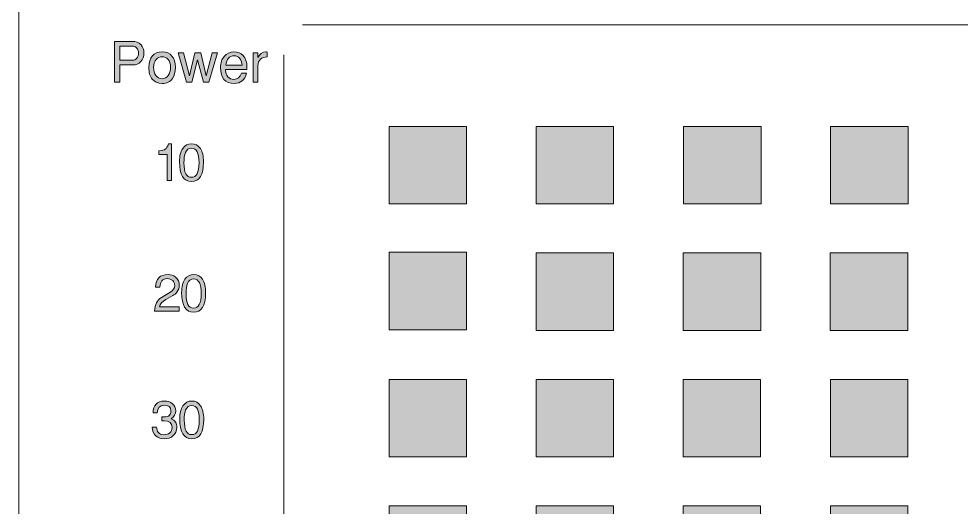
# Model space of a CAD drawing. Header units: inches. Extents: x 1.03 to 7.31, y -7.43 to -0.85.
# Drawn here: x 1.033 to 4.075, y -4.088 to -2.511 of the extents above; entities that cross this region are included whole.
import ezdxf

# ---------------------------------------------------------------- set-up
doc = ezdxf.new("R2010")
doc.units = ezdxf.units.IN
doc.header["$MEASUREMENT"] = 0
doc.layers.add('Layer 1', color=7, linetype='Continuous')

# ---------------------------------------------------------------- blocks, each defined once
blk = doc.blocks.new('block 2')
at = {"layer": 'Layer 1', "true_color": 0xffffff}
h = blk.add_hatch(color=7, dxfattribs=at)
h.dxf.hatch_style = 2
h.paths.add_polyline_path([(2.4784, -3.1088), (2.2284, -3.1088), (2.2284, -2.8588), (2.4784, -2.8588)])
h = blk.add_hatch(color=7, dxfattribs=at)
h.dxf.hatch_style = 2
h.paths.add_polyline_path([(2.9529, -3.1088), (2.7029, -3.1088), (2.7029, -2.8588), (2.9529, -2.8588)])
h = blk.add_hatch(color=7, dxfattribs=at)
h.dxf.hatch_style = 2
h.paths.add_polyline_path([(3.4289, -3.1088), (3.1789, -3.1088), (3.1789, -2.8588), (3.4289, -2.8588)])
h = blk.add_hatch(color=7, dxfattribs=at)
h.dxf.hatch_style = 2
h.paths.add_polyline_path([(3.9034, -3.1088), (3.6534, -3.1088), (3.6534, -2.8588), (3.9034, -2.8588)])
h = blk.add_hatch(color=7, dxfattribs=at)
h.dxf.hatch_style = 2
h.paths.add_polyline_path([(2.4784, -3.515), (2.2284, -3.515), (2.2284, -3.265), (2.4784, -3.265)])
h = blk.add_hatch(color=7, dxfattribs=at)
h.dxf.hatch_style = 2
h.paths.add_polyline_path([(2.9529, -3.5171), (2.7029, -3.5171), (2.7029, -3.2671), (2.9529, -3.2671)])
h = blk.add_hatch(color=7, dxfattribs=at)
h.dxf.hatch_style = 2
h.paths.add_polyline_path([(3.4279, -3.5171), (3.1779, -3.5171), (3.1779, -3.2671), (3.4279, -3.2671)])
h = blk.add_hatch(color=7, dxfattribs=at)
h.dxf.hatch_style = 2
h.paths.add_polyline_path([(3.9024, -3.5171), (3.6524, -3.5171), (3.6524, -3.2671), (3.9024, -3.2671)])
h = blk.add_hatch(color=7, dxfattribs=at)
h.dxf.hatch_style = 2
h.paths.add_polyline_path([(2.4784, -3.9254), (2.2284, -3.9254), (2.2284, -3.6754), (2.4784, -3.6754)])
h = blk.add_hatch(color=7, dxfattribs=at)
h.dxf.hatch_style = 2
h.paths.add_polyline_path([(2.9529, -3.9254), (2.7029, -3.9254), (2.7029, -3.6754), (2.9529, -3.6754)])
h = blk.add_hatch(color=7, dxfattribs=at)
h.dxf.hatch_style = 2
h.paths.add_polyline_path([(3.4274, -3.9254), (3.1774, -3.9254), (3.1774, -3.6754), (3.4274, -3.6754)])
h = blk.add_hatch(color=7, dxfattribs=at)
h.dxf.hatch_style = 2
h.paths.add_polyline_path([(3.9031, -3.9254), (3.6531, -3.9254), (3.6531, -3.6754), (3.9031, -3.6754)])
h = blk.add_hatch(color=7, dxfattribs=at)
h.dxf.hatch_style = 2
h.paths.add_polyline_path([(2.4784, -4.3337), (2.2284, -4.3337), (2.2284, -4.0837), (2.4784, -4.0837)])
h = blk.add_hatch(color=7, dxfattribs=at)
h.dxf.hatch_style = 2
h.paths.add_polyline_path([(2.9529, -4.3337), (2.7029, -4.3337), (2.7029, -4.0837), (2.9529, -4.0837)])
h = blk.add_hatch(color=7, dxfattribs=at)
h.dxf.hatch_style = 2
h.paths.add_polyline_path([(3.4274, -4.3337), (3.1774, -4.3337), (3.1774, -4.0837), (3.4274, -4.0837)])
h = blk.add_hatch(color=7, dxfattribs=at)
h.dxf.hatch_style = 2
h.paths.add_polyline_path([(3.9033, -4.3337), (3.6534, -4.3337), (3.6534, -4.0837), (3.9033, -4.0837)])
at = {"layer": 'Layer 1', "lineweight": 0}
for points in [[(2.4784, -3.1088), (2.2284, -3.1088), (2.2284, -2.8588), (2.4784, -2.8588), (2.4784, -3.1088)], [(2.9529, -3.1088), (2.7029, -3.1088), (2.7029, -2.8588), (2.9529, -2.8588), (2.9529, -3.1088)], [(3.4289, -3.1088), (3.1789, -3.1088), (3.1789, -2.8588), (3.4289, -2.8588), (3.4289, -3.1088)], [(3.9034, -3.1088), (3.6534, -3.1088), (3.6534, -2.8588), (3.9034, -2.8588), (3.9034, -3.1088)], [(2.4784, -3.515), (2.2284, -3.515), (2.2284, -3.265), (2.4784, -3.265), (2.4784, -3.515)], [(2.9529, -3.5171), (2.7029, -3.5171), (2.7029, -3.2671), (2.9529, -3.2671), (2.9529, -3.5171)], [(3.4279, -3.5171), (3.1779, -3.5171), (3.1779, -3.2671), (3.4279, -3.2671), (3.4279, -3.5171)], [(3.9024, -3.5171), (3.6524, -3.5171), (3.6524, -3.2671), (3.9024, -3.2671), (3.9024, -3.5171)], [(2.4784, -3.9254), (2.2284, -3.9254), (2.2284, -3.6754), (2.4784, -3.6754), (2.4784, -3.9254)], [(2.9529, -3.9254), (2.7029, -3.9254), (2.7029, -3.6754), (2.9529, -3.6754), (2.9529, -3.9254)], [(3.4274, -3.9254), (3.1774, -3.9254), (3.1774, -3.6754), (3.4274, -3.6754), (3.4274, -3.9254)], [(3.9031, -3.9254), (3.6531, -3.9254), (3.6531, -3.6754), (3.9031, -3.6754), (3.9031, -3.9254)], [(2.4784, -4.3337), (2.2284, -4.3337), (2.2284, -4.0837), (2.4784, -4.0837), (2.4784, -4.3337)], [(2.9529, -4.3337), (2.7029, -4.3337), (2.7029, -4.0837), (2.9529, -4.0837), (2.9529, -4.3337)], [(3.4274, -4.3337), (3.1774, -4.3337), (3.1774, -4.0837), (3.4274, -4.0837), (3.4274, -4.3337)], [(3.9033, -4.3337), (3.6534, -4.3337), (3.6534, -4.0837), (3.9033, -4.0837), (3.9033, -4.3337)]]:
    blk.add_lwpolyline(points, dxfattribs=at)
blk = doc.blocks.new('block 27')
at = {"layer": 'Layer 1', "true_color": 0xed1f24}
h = blk.add_hatch(color=240, dxfattribs=at)
h.dxf.hatch_style = 2
edge = h.paths.add_edge_path()
edge.add_spline(control_points=[(1.4371, -2.6216), (1.4371, -2.6334), (1.4335, -2.6429), (1.4263, -2.6502), (1.4198, -2.6568), (1.4118, -2.6601), (1.4023, -2.6601), (1.4023, -2.6601), (1.3591, -2.6601), (1.3591, -2.6601), (1.3591, -2.6601), (1.3591, -2.7159), (1.3591, -2.7159), (1.3591, -2.7159), (1.3422, -2.7159), (1.3422, -2.7159), (1.3422, -2.7159), (1.3422, -2.5843), (1.3422, -2.5843), (1.3422, -2.5843), (1.3996, -2.5843), (1.3996, -2.5843), (1.4114, -2.5843), (1.4207, -2.5879), (1.4276, -2.5951), (1.4339, -2.602), (1.4371, -2.6108), (1.4371, -2.6216)], knot_values=[0, 0, 0, 0, 1, 1, 1, 2, 2, 2, 3, 3, 3, 4, 4, 4, 5, 5, 5, 6, 6, 6, 7, 7, 7, 8, 8, 8, 9, 9, 9, 9], degree=3, periodic=1)
edge = h.paths.add_edge_path()
edge.add_spline(control_points=[(1.42, -2.6216), (1.42, -2.6156), (1.4179, -2.6104), (1.4138, -2.6059), (1.4097, -2.6015), (1.4049, -2.5992), (1.3994, -2.5992), (1.3994, -2.5992), (1.3591, -2.5992), (1.3591, -2.5992), (1.3591, -2.5992), (1.3591, -2.6451), (1.3591, -2.6451), (1.3591, -2.6451), (1.4016, -2.6451), (1.4016, -2.6451), (1.4058, -2.6451), (1.4097, -2.6431), (1.4135, -2.6392), (1.4178, -2.6345), (1.42, -2.6286), (1.42, -2.6216)], knot_values=[0, 0, 0, 0, 1, 1, 1, 2, 2, 2, 3, 3, 3, 4, 4, 4, 5, 5, 5, 6, 6, 6, 7, 7, 7, 7], degree=3, periodic=1)
h = blk.add_hatch(color=240, dxfattribs=at)
h.dxf.hatch_style = 2
edge = h.paths.add_edge_path()
edge.add_spline(control_points=[(1.5384, -2.6679), (1.5384, -2.6833), (1.5353, -2.6954), (1.529, -2.7043), (1.5217, -2.7147), (1.5106, -2.7199), (1.4956, -2.7199), (1.4815, -2.7199), (1.4708, -2.7152), (1.4635, -2.706), (1.4564, -2.697), (1.4528, -2.6844), (1.4528, -2.6679), (1.4528, -2.6525), (1.4565, -2.6404), (1.4639, -2.6316), (1.4713, -2.6228), (1.4819, -2.6184), (1.4956, -2.6184), (1.5094, -2.6184), (1.5199, -2.6228), (1.5273, -2.6316), (1.5347, -2.6404), (1.5384, -2.6525), (1.5384, -2.6679)], knot_values=[0, 0, 0, 0, 1, 1, 1, 2, 2, 2, 3, 3, 3, 4, 4, 4, 5, 5, 5, 6, 6, 6, 7, 7, 7, 8, 8, 8, 8], degree=3, periodic=1)
edge = h.paths.add_edge_path()
edge.add_spline(control_points=[(1.5229, -2.6679), (1.5229, -2.6571), (1.5202, -2.6486), (1.5148, -2.6422), (1.5098, -2.6364), (1.5035, -2.6336), (1.4956, -2.6336), (1.4878, -2.6336), (1.4814, -2.6364), (1.4765, -2.6422), (1.4711, -2.6486), (1.4684, -2.6571), (1.4684, -2.6679), (1.4684, -2.6791), (1.4708, -2.688), (1.4758, -2.6948), (1.4807, -2.7015), (1.4873, -2.7049), (1.4956, -2.7049), (1.5039, -2.7049), (1.5106, -2.7015), (1.5155, -2.6948), (1.5204, -2.688), (1.5229, -2.6791), (1.5229, -2.6679)], knot_values=[0, 0, 0, 0, 1, 1, 1, 2, 2, 2, 3, 3, 3, 4, 4, 4, 5, 5, 5, 6, 6, 6, 7, 7, 7, 8, 8, 8, 8], degree=3, periodic=1)
h = blk.add_hatch(color=240, dxfattribs=at)
h.dxf.hatch_style = 2
h.paths.add_polyline_path([(1.6746, -2.6211), (1.6466, -2.7159), (1.6295, -2.7159), (1.6103, -2.6434), (1.592, -2.7159), (1.5749, -2.7159), (1.5478, -2.6211), (1.5649, -2.6211), (1.5836, -2.695), (1.6018, -2.6211), (1.6206, -2.6211), (1.6381, -2.6951), (1.6576, -2.6211)])
h = blk.add_hatch(color=240, dxfattribs=at)
h.dxf.hatch_style = 2
edge = h.paths.add_edge_path()
edge.add_spline(control_points=[(1.7697, -2.6689), (1.7697, -2.6712), (1.7697, -2.6731), (1.7695, -2.6745), (1.7695, -2.6745), (1.7006, -2.6745), (1.7006, -2.6745), (1.7004, -2.6754), (1.7004, -2.6766), (1.7004, -2.6782), (1.7004, -2.6857), (1.703, -2.6924), (1.7082, -2.6982), (1.7134, -2.704), (1.7196, -2.7069), (1.7268, -2.7069), (1.7393, -2.7069), (1.7478, -2.7002), (1.7522, -2.687), (1.7522, -2.687), (1.7677, -2.687), (1.7677, -2.687), (1.7627, -2.7089), (1.7496, -2.7199), (1.7285, -2.7199), (1.6991, -2.7199), (1.6843, -2.7028), (1.6843, -2.6686), (1.6843, -2.6539), (1.6883, -2.6419), (1.6964, -2.6325), (1.7045, -2.6231), (1.7148, -2.6184), (1.7275, -2.6184), (1.7399, -2.6184), (1.7497, -2.6222), (1.7571, -2.6299), (1.7654, -2.6387), (1.7696, -2.6517), (1.7697, -2.6689)], knot_values=[0, 0, 0, 0, 1, 1, 1, 2, 2, 2, 3, 3, 3, 4, 4, 4, 5, 5, 5, 6, 6, 6, 7, 7, 7, 8, 8, 8, 9, 9, 9, 10, 10, 10, 11, 11, 11, 12, 12, 12, 13, 13, 13, 13], degree=3, periodic=1)
edge = h.paths.add_edge_path()
edge.add_spline(control_points=[(1.7536, -2.6612), (1.7517, -2.6408), (1.7432, -2.6307), (1.7281, -2.6307), (1.7124, -2.6307), (1.7034, -2.6408), (1.7011, -2.6612), (1.7011, -2.6612), (1.7536, -2.6612), (1.7536, -2.6612)], knot_values=[0, 0, 0, 0, 1, 1, 1, 2, 2, 2, 3, 3, 3, 3], degree=3, periodic=1)
h = blk.add_hatch(color=240, dxfattribs=at)
h.dxf.hatch_style = 2
edge = h.paths.add_edge_path()
edge.add_spline(control_points=[(1.8353, -2.6345), (1.826, -2.6345), (1.8187, -2.6367), (1.8134, -2.6413), (1.8077, -2.6464), (1.8049, -2.6535), (1.8049, -2.6628), (1.8049, -2.6628), (1.8049, -2.7159), (1.8049, -2.7159), (1.8049, -2.7159), (1.7898, -2.7159), (1.7898, -2.7159), (1.7898, -2.7159), (1.7898, -2.6211), (1.7898, -2.6211), (1.7898, -2.6211), (1.8049, -2.6211), (1.8049, -2.6211), (1.8049, -2.6211), (1.8049, -2.6363), (1.8049, -2.6363), (1.8109, -2.6243), (1.8196, -2.6184), (1.8309, -2.6184), (1.8319, -2.6184), (1.8333, -2.6185), (1.8353, -2.6187), (1.8353, -2.6187), (1.8353, -2.6345), (1.8353, -2.6345)], knot_values=[0, 0, 0, 0, 1, 1, 1, 2, 2, 2, 3, 3, 3, 4, 4, 4, 5, 5, 5, 6, 6, 6, 7, 7, 7, 8, 8, 8, 9, 9, 9, 10, 10, 10, 10], degree=3, periodic=1)
at = {"layer": 'Layer 1', "lineweight": 0}
blk.add_lwpolyline([(1.6746, -2.6211), (1.6466, -2.7159), (1.6295, -2.7159), (1.6103, -2.6434), (1.592, -2.7159), (1.5749, -2.7159), (1.5478, -2.6211), (1.5649, -2.6211), (1.5836, -2.695), (1.6018, -2.6211), (1.6206, -2.6211), (1.6381, -2.6951), (1.6576, -2.6211), (1.6746, -2.6211)], dxfattribs=at)
for points, knots in [([(1.4371, -2.6216), (1.4371, -2.6334), (1.4335, -2.6429), (1.4263, -2.6502), (1.4198, -2.6568), (1.4118, -2.6601), (1.4023, -2.6601), (1.4023, -2.6601), (1.3591, -2.6601), (1.3591, -2.6601), (1.3591, -2.6601), (1.3591, -2.7159), (1.3591, -2.7159), (1.3591, -2.7159), (1.3422, -2.7159), (1.3422, -2.7159), (1.3422, -2.7159), (1.3422, -2.5843), (1.3422, -2.5843), (1.3422, -2.5843), (1.3996, -2.5843), (1.3996, -2.5843), (1.4114, -2.5843), (1.4207, -2.5879), (1.4276, -2.5951), (1.4339, -2.602), (1.4371, -2.6108), (1.4371, -2.6216)], [0, 0, 0, 0, 1, 1, 1, 2, 2, 2, 3, 3, 3, 4, 4, 4, 5, 5, 5, 6, 6, 6, 7, 7, 7, 8, 8, 8, 9, 9, 9, 9]), ([(1.42, -2.6216), (1.42, -2.6156), (1.4179, -2.6104), (1.4138, -2.6059), (1.4097, -2.6015), (1.4049, -2.5992), (1.3994, -2.5992), (1.3994, -2.5992), (1.3591, -2.5992), (1.3591, -2.5992), (1.3591, -2.5992), (1.3591, -2.6451), (1.3591, -2.6451), (1.3591, -2.6451), (1.4016, -2.6451), (1.4016, -2.6451), (1.4058, -2.6451), (1.4097, -2.6431), (1.4135, -2.6392), (1.4178, -2.6345), (1.42, -2.6286), (1.42, -2.6216)], [0, 0, 0, 0, 1, 1, 1, 2, 2, 2, 3, 3, 3, 4, 4, 4, 5, 5, 5, 6, 6, 6, 7, 7, 7, 7]), ([(1.5384, -2.6679), (1.5384, -2.6833), (1.5353, -2.6954), (1.529, -2.7043), (1.5217, -2.7147), (1.5106, -2.7199), (1.4956, -2.7199), (1.4815, -2.7199), (1.4708, -2.7152), (1.4635, -2.706), (1.4564, -2.697), (1.4528, -2.6844), (1.4528, -2.6679), (1.4528, -2.6525), (1.4565, -2.6404), (1.4639, -2.6316), (1.4713, -2.6228), (1.4819, -2.6184), (1.4956, -2.6184), (1.5094, -2.6184), (1.5199, -2.6228), (1.5273, -2.6316), (1.5347, -2.6404), (1.5384, -2.6525), (1.5384, -2.6679)], [0, 0, 0, 0, 1, 1, 1, 2, 2, 2, 3, 3, 3, 4, 4, 4, 5, 5, 5, 6, 6, 6, 7, 7, 7, 8, 8, 8, 8]), ([(1.5229, -2.6679), (1.5229, -2.6571), (1.5202, -2.6486), (1.5148, -2.6422), (1.5098, -2.6364), (1.5035, -2.6336), (1.4956, -2.6336), (1.4878, -2.6336), (1.4814, -2.6364), (1.4765, -2.6422), (1.4711, -2.6486), (1.4684, -2.6571), (1.4684, -2.6679), (1.4684, -2.6791), (1.4708, -2.688), (1.4758, -2.6948), (1.4807, -2.7015), (1.4873, -2.7049), (1.4956, -2.7049), (1.5039, -2.7049), (1.5106, -2.7015), (1.5155, -2.6948), (1.5204, -2.688), (1.5229, -2.6791), (1.5229, -2.6679)], [0, 0, 0, 0, 1, 1, 1, 2, 2, 2, 3, 3, 3, 4, 4, 4, 5, 5, 5, 6, 6, 6, 7, 7, 7, 8, 8, 8, 8]), ([(1.7697, -2.6689), (1.7697, -2.6712), (1.7697, -2.6731), (1.7695, -2.6745), (1.7695, -2.6745), (1.7006, -2.6745), (1.7006, -2.6745), (1.7004, -2.6754), (1.7004, -2.6766), (1.7004, -2.6782), (1.7004, -2.6857), (1.703, -2.6924), (1.7082, -2.6982), (1.7134, -2.704), (1.7196, -2.7069), (1.7268, -2.7069), (1.7393, -2.7069), (1.7478, -2.7002), (1.7522, -2.687), (1.7522, -2.687), (1.7677, -2.687), (1.7677, -2.687), (1.7627, -2.7089), (1.7496, -2.7199), (1.7285, -2.7199), (1.6991, -2.7199), (1.6843, -2.7028), (1.6843, -2.6686), (1.6843, -2.6539), (1.6883, -2.6419), (1.6964, -2.6325), (1.7045, -2.6231), (1.7148, -2.6184), (1.7275, -2.6184), (1.7399, -2.6184), (1.7497, -2.6222), (1.7571, -2.6299), (1.7654, -2.6387), (1.7696, -2.6517), (1.7697, -2.6689)], [0, 0, 0, 0, 1, 1, 1, 2, 2, 2, 3, 3, 3, 4, 4, 4, 5, 5, 5, 6, 6, 6, 7, 7, 7, 8, 8, 8, 9, 9, 9, 10, 10, 10, 11, 11, 11, 12, 12, 12, 13, 13, 13, 13]), ([(1.7536, -2.6612), (1.7517, -2.6408), (1.7432, -2.6307), (1.7281, -2.6307), (1.7124, -2.6307), (1.7034, -2.6408), (1.7011, -2.6612), (1.7011, -2.6612), (1.7536, -2.6612), (1.7536, -2.6612)], [0, 0, 0, 0, 1, 1, 1, 2, 2, 2, 3, 3, 3, 3]), ([(1.8353, -2.6345), (1.826, -2.6345), (1.8187, -2.6367), (1.8134, -2.6413), (1.8077, -2.6464), (1.8049, -2.6535), (1.8049, -2.6628), (1.8049, -2.6628), (1.8049, -2.7159), (1.8049, -2.7159), (1.8049, -2.7159), (1.7898, -2.7159), (1.7898, -2.7159), (1.7898, -2.7159), (1.7898, -2.6211), (1.7898, -2.6211), (1.7898, -2.6211), (1.8049, -2.6211), (1.8049, -2.6211), (1.8049, -2.6211), (1.8049, -2.6363), (1.8049, -2.6363), (1.8109, -2.6243), (1.8196, -2.6184), (1.8309, -2.6184), (1.8319, -2.6184), (1.8333, -2.6185), (1.8353, -2.6187), (1.8353, -2.6187), (1.8353, -2.6345), (1.8353, -2.6345)], [0, 0, 0, 0, 1, 1, 1, 2, 2, 2, 3, 3, 3, 4, 4, 4, 5, 5, 5, 6, 6, 6, 7, 7, 7, 8, 8, 8, 9, 9, 9, 10, 10, 10, 10])]:
    blk.add_open_spline(points, degree=3, knots=knots, dxfattribs=at)
blk = doc.blocks.new('block 38')
at = {"layer": 'Layer 1', "true_color": 0xed1f24}
h = blk.add_hatch(color=240, dxfattribs=at)
h.dxf.hatch_style = 2
edge = h.paths.add_edge_path()
edge.add_spline(control_points=[(1.5257, -3.0328), (1.5257, -3.0328), (1.5117, -3.0328), (1.5117, -3.0328), (1.5117, -3.0328), (1.5117, -2.9494), (1.5117, -2.9494), (1.5117, -2.9494), (1.4848, -2.9494), (1.4848, -2.9494), (1.4848, -2.9494), (1.4848, -2.9379), (1.4848, -2.9379), (1.496, -2.9363), (1.503, -2.9344), (1.506, -2.9324), (1.5096, -2.9299), (1.5129, -2.9239), (1.516, -2.9146), (1.516, -2.9146), (1.5257, -2.9146), (1.5257, -2.9146), (1.5257, -2.9146), (1.5257, -3.0328), (1.5257, -3.0328)], knot_values=[0, 0, 0, 0, 1, 1, 1, 2, 2, 2, 3, 3, 3, 4, 4, 4, 5, 5, 5, 6, 6, 6, 7, 7, 7, 8, 8, 8, 8], degree=3, periodic=1)
h = blk.add_hatch(color=240, dxfattribs=at)
h.dxf.hatch_style = 2
edge = h.paths.add_edge_path()
edge.add_spline(control_points=[(1.6292, -2.9741), (1.6292, -3.0156), (1.6163, -3.0364), (1.5906, -3.0364), (1.5648, -3.0364), (1.5519, -3.0151), (1.5519, -2.9724), (1.5519, -2.9543), (1.5553, -2.9401), (1.5622, -2.9299), (1.5691, -2.9197), (1.5786, -2.9146), (1.5906, -2.9146), (1.603, -2.9146), (1.6126, -2.9197), (1.6192, -2.9299), (1.6259, -2.9401), (1.6292, -2.9549), (1.6292, -2.9741)], knot_values=[0, 0, 0, 0, 1, 1, 1, 2, 2, 2, 3, 3, 3, 4, 4, 4, 5, 5, 5, 6, 6, 6, 6], degree=3, periodic=1)
edge = h.paths.add_edge_path()
edge.add_spline(control_points=[(1.6149, -2.9756), (1.6149, -2.9445), (1.6069, -2.9289), (1.5911, -2.9289), (1.5814, -2.9289), (1.5746, -2.9338), (1.5707, -2.9434), (1.5677, -2.9509), (1.5662, -2.9619), (1.5662, -2.9766), (1.5662, -3.0076), (1.5742, -3.023), (1.5901, -3.0229), (1.5986, -3.0228), (1.6049, -3.0189), (1.6089, -3.0113), (1.6129, -3.0037), (1.6149, -2.9918), (1.6149, -2.9756)], knot_values=[0, 0, 0, 0, 1, 1, 1, 2, 2, 2, 3, 3, 3, 4, 4, 4, 5, 5, 5, 6, 6, 6, 6], degree=3, periodic=1)
at = {"layer": 'Layer 1', "lineweight": 0}
for points, knots in [([(1.5257, -3.0328), (1.5257, -3.0328), (1.5117, -3.0328), (1.5117, -3.0328), (1.5117, -3.0328), (1.5117, -2.9494), (1.5117, -2.9494), (1.5117, -2.9494), (1.4848, -2.9494), (1.4848, -2.9494), (1.4848, -2.9494), (1.4848, -2.9379), (1.4848, -2.9379), (1.496, -2.9363), (1.503, -2.9344), (1.506, -2.9324), (1.5096, -2.9299), (1.5129, -2.9239), (1.516, -2.9146), (1.516, -2.9146), (1.5257, -2.9146), (1.5257, -2.9146), (1.5257, -2.9146), (1.5257, -3.0328), (1.5257, -3.0328)], [0, 0, 0, 0, 1, 1, 1, 2, 2, 2, 3, 3, 3, 4, 4, 4, 5, 5, 5, 6, 6, 6, 7, 7, 7, 8, 8, 8, 8]), ([(1.6292, -2.9741), (1.6292, -3.0156), (1.6163, -3.0364), (1.5906, -3.0364), (1.5648, -3.0364), (1.5519, -3.0151), (1.5519, -2.9724), (1.5519, -2.9543), (1.5553, -2.9401), (1.5622, -2.9299), (1.5691, -2.9197), (1.5786, -2.9146), (1.5906, -2.9146), (1.603, -2.9146), (1.6126, -2.9197), (1.6192, -2.9299), (1.6259, -2.9401), (1.6292, -2.9549), (1.6292, -2.9741)], [0, 0, 0, 0, 1, 1, 1, 2, 2, 2, 3, 3, 3, 4, 4, 4, 5, 5, 5, 6, 6, 6, 6]), ([(1.6149, -2.9756), (1.6149, -2.9445), (1.6069, -2.9289), (1.5911, -2.9289), (1.5814, -2.9289), (1.5746, -2.9338), (1.5707, -2.9434), (1.5677, -2.9509), (1.5662, -2.9619), (1.5662, -2.9766), (1.5662, -3.0076), (1.5742, -3.023), (1.5901, -3.0229), (1.5986, -3.0228), (1.6049, -3.0189), (1.6089, -3.0113), (1.6129, -3.0037), (1.6149, -2.9918), (1.6149, -2.9756)], [0, 0, 0, 0, 1, 1, 1, 2, 2, 2, 3, 3, 3, 4, 4, 4, 5, 5, 5, 6, 6, 6, 6])]:
    blk.add_open_spline(points, degree=3, knots=knots, dxfattribs=at)
blk = doc.blocks.new('block 39')
at = {"layer": 'Layer 1', "true_color": 0xed1f24}
h = blk.add_hatch(color=240, dxfattribs=at)
h.dxf.hatch_style = 2
edge = h.paths.add_edge_path()
edge.add_spline(control_points=[(1.5511, -3.3724), (1.5511, -3.38), (1.5486, -3.3871), (1.5436, -3.3935), (1.54, -3.3982), (1.5354, -3.402), (1.5301, -3.405), (1.5301, -3.405), (1.5081, -3.4172), (1.5081, -3.4172), (1.4956, -3.4242), (1.4886, -3.4321), (1.4873, -3.441), (1.4873, -3.441), (1.5503, -3.441), (1.5503, -3.441), (1.5503, -3.441), (1.5503, -3.455), (1.5503, -3.455), (1.5503, -3.455), (1.4716, -3.455), (1.4716, -3.455), (1.4726, -3.4339), (1.4798, -3.4193), (1.4933, -3.4112), (1.4933, -3.4112), (1.5211, -3.3945), (1.5211, -3.3945), (1.5312, -3.3885), (1.5363, -3.3811), (1.5363, -3.3724), (1.5363, -3.3656), (1.5341, -3.3602), (1.5298, -3.3562), (1.5255, -3.3522), (1.5196, -3.3502), (1.5121, -3.3502), (1.4973, -3.3502), (1.4894, -3.3594), (1.4885, -3.3779), (1.4885, -3.3779), (1.4744, -3.3779), (1.4744, -3.3779), (1.4748, -3.3505), (1.4885, -3.3369), (1.5156, -3.3369), (1.5245, -3.3369), (1.5323, -3.3396), (1.5391, -3.3452), (1.5471, -3.3518), (1.5511, -3.3608), (1.5511, -3.3724)], knot_values=[0, 0, 0, 0, 1, 1, 1, 2, 2, 2, 3, 3, 3, 4, 4, 4, 5, 5, 5, 6, 6, 6, 7, 7, 7, 8, 8, 8, 9, 9, 9, 10, 10, 10, 11, 11, 11, 12, 12, 12, 13, 13, 13, 14, 14, 14, 15, 15, 15, 16, 16, 16, 17, 17, 17, 17], degree=3, periodic=1)
h = blk.add_hatch(color=240, dxfattribs=at)
h.dxf.hatch_style = 2
edge = h.paths.add_edge_path()
edge.add_spline(control_points=[(1.6362, -3.3964), (1.6362, -3.4379), (1.6233, -3.4587), (1.5975, -3.4587), (1.5717, -3.4587), (1.5588, -3.4374), (1.5588, -3.3947), (1.5588, -3.3766), (1.5623, -3.3624), (1.5692, -3.3522), (1.5761, -3.342), (1.5855, -3.3369), (1.5975, -3.3369), (1.61, -3.3369), (1.6195, -3.342), (1.6262, -3.3522), (1.6328, -3.3624), (1.6362, -3.3771), (1.6362, -3.3964)], knot_values=[0, 0, 0, 0, 1, 1, 1, 2, 2, 2, 3, 3, 3, 4, 4, 4, 5, 5, 5, 6, 6, 6, 6], degree=3, periodic=1)
edge = h.paths.add_edge_path()
edge.add_spline(control_points=[(1.6218, -3.3979), (1.6218, -3.3668), (1.6139, -3.3512), (1.598, -3.3512), (1.5883, -3.3512), (1.5816, -3.356), (1.5777, -3.3657), (1.5747, -3.3731), (1.5732, -3.3842), (1.5732, -3.3989), (1.5732, -3.4299), (1.5811, -3.4453), (1.597, -3.4452), (1.6056, -3.4451), (1.6119, -3.4412), (1.6158, -3.4336), (1.6198, -3.426), (1.6218, -3.4141), (1.6218, -3.3979)], knot_values=[0, 0, 0, 0, 1, 1, 1, 2, 2, 2, 3, 3, 3, 4, 4, 4, 5, 5, 5, 6, 6, 6, 6], degree=3, periodic=1)
at = {"layer": 'Layer 1', "lineweight": 0}
for points, knots in [([(1.5511, -3.3724), (1.5511, -3.38), (1.5486, -3.3871), (1.5436, -3.3935), (1.54, -3.3982), (1.5354, -3.402), (1.5301, -3.405), (1.5301, -3.405), (1.5081, -3.4172), (1.5081, -3.4172), (1.4956, -3.4242), (1.4886, -3.4321), (1.4873, -3.441), (1.4873, -3.441), (1.5503, -3.441), (1.5503, -3.441), (1.5503, -3.441), (1.5503, -3.455), (1.5503, -3.455), (1.5503, -3.455), (1.4716, -3.455), (1.4716, -3.455), (1.4726, -3.4339), (1.4798, -3.4193), (1.4933, -3.4112), (1.4933, -3.4112), (1.5211, -3.3945), (1.5211, -3.3945), (1.5312, -3.3885), (1.5363, -3.3811), (1.5363, -3.3724), (1.5363, -3.3656), (1.5341, -3.3602), (1.5298, -3.3562), (1.5255, -3.3522), (1.5196, -3.3502), (1.5121, -3.3502), (1.4973, -3.3502), (1.4894, -3.3594), (1.4885, -3.3779), (1.4885, -3.3779), (1.4744, -3.3779), (1.4744, -3.3779), (1.4748, -3.3505), (1.4885, -3.3369), (1.5156, -3.3369), (1.5245, -3.3369), (1.5323, -3.3396), (1.5391, -3.3452), (1.5471, -3.3518), (1.5511, -3.3608), (1.5511, -3.3724)], [0, 0, 0, 0, 1, 1, 1, 2, 2, 2, 3, 3, 3, 4, 4, 4, 5, 5, 5, 6, 6, 6, 7, 7, 7, 8, 8, 8, 9, 9, 9, 10, 10, 10, 11, 11, 11, 12, 12, 12, 13, 13, 13, 14, 14, 14, 15, 15, 15, 16, 16, 16, 17, 17, 17, 17]), ([(1.6362, -3.3964), (1.6362, -3.4379), (1.6233, -3.4587), (1.5975, -3.4587), (1.5717, -3.4587), (1.5588, -3.4374), (1.5588, -3.3947), (1.5588, -3.3766), (1.5623, -3.3624), (1.5692, -3.3522), (1.5761, -3.342), (1.5855, -3.3369), (1.5975, -3.3369), (1.61, -3.3369), (1.6195, -3.342), (1.6262, -3.3522), (1.6328, -3.3624), (1.6362, -3.3771), (1.6362, -3.3964)], [0, 0, 0, 0, 1, 1, 1, 2, 2, 2, 3, 3, 3, 4, 4, 4, 5, 5, 5, 6, 6, 6, 6]), ([(1.6218, -3.3979), (1.6218, -3.3668), (1.6139, -3.3512), (1.598, -3.3512), (1.5883, -3.3512), (1.5816, -3.356), (1.5777, -3.3657), (1.5747, -3.3731), (1.5732, -3.3842), (1.5732, -3.3989), (1.5732, -3.4299), (1.5811, -3.4453), (1.597, -3.4452), (1.6056, -3.4451), (1.6119, -3.4412), (1.6158, -3.4336), (1.6198, -3.426), (1.6218, -3.4141), (1.6218, -3.3979)], [0, 0, 0, 0, 1, 1, 1, 2, 2, 2, 3, 3, 3, 4, 4, 4, 5, 5, 5, 6, 6, 6, 6])]:
    blk.add_open_spline(points, degree=3, knots=knots, dxfattribs=at)
blk = doc.blocks.new('block 40')
at = {"layer": 'Layer 1', "true_color": 0xed1f24}
h = blk.add_hatch(color=240, dxfattribs=at)
h.dxf.hatch_style = 2
edge = h.paths.add_edge_path()
edge.add_spline(control_points=[(1.543, -3.8306), (1.543, -3.8414), (1.5392, -3.8502), (1.5316, -3.857), (1.524, -3.8638), (1.5142, -3.8672), (1.5022, -3.8672), (1.4917, -3.8672), (1.4831, -3.8644), (1.4762, -3.8586), (1.4681, -3.8518), (1.464, -3.842), (1.4638, -3.8291), (1.4638, -3.8291), (1.4778, -3.8291), (1.4778, -3.8291), (1.478, -3.8364), (1.48, -3.8424), (1.4838, -3.8471), (1.4877, -3.8517), (1.4929, -3.8541), (1.4993, -3.8541), (1.5183, -3.8541), (1.5278, -3.8461), (1.5278, -3.8302), (1.5278, -3.8162), (1.5193, -3.8092), (1.5023, -3.8092), (1.5002, -3.8092), (1.4979, -3.8092), (1.4953, -3.8092), (1.4953, -3.8092), (1.4953, -3.7966), (1.4953, -3.7966), (1.5055, -3.7966), (1.5124, -3.7956), (1.5162, -3.7936), (1.5214, -3.7908), (1.524, -3.7851), (1.524, -3.7766), (1.524, -3.7647), (1.5165, -3.7587), (1.5015, -3.7587), (1.4877, -3.7587), (1.4806, -3.767), (1.4802, -3.7836), (1.4802, -3.7836), (1.4663, -3.7836), (1.4663, -3.7836), (1.4671, -3.7584), (1.4792, -3.7456), (1.5027, -3.7452), (1.5135, -3.745), (1.5223, -3.7479), (1.5292, -3.7538), (1.5361, -3.7598), (1.5395, -3.7676), (1.5395, -3.7774), (1.5395, -3.7876), (1.5346, -3.7959), (1.5248, -3.8022), (1.5314, -3.8055), (1.5361, -3.8092), (1.5388, -3.8136), (1.5416, -3.8179), (1.543, -3.8236), (1.543, -3.8306)], knot_values=[0, 0, 0, 0, 1, 1, 1, 2, 2, 2, 3, 3, 3, 4, 4, 4, 5, 5, 5, 6, 6, 6, 7, 7, 7, 8, 8, 8, 9, 9, 9, 10, 10, 10, 11, 11, 11, 12, 12, 12, 13, 13, 13, 14, 14, 14, 15, 15, 15, 16, 16, 16, 17, 17, 17, 18, 18, 18, 19, 19, 19, 20, 20, 20, 21, 21, 21, 22, 22, 22, 22], degree=3, periodic=1)
h = blk.add_hatch(color=240, dxfattribs=at)
h.dxf.hatch_style = 2
edge = h.paths.add_edge_path()
edge.add_spline(control_points=[(1.6301, -3.8047), (1.6301, -3.8463), (1.6172, -3.8671), (1.5914, -3.8671), (1.5656, -3.8671), (1.5527, -3.8457), (1.5527, -3.8031), (1.5527, -3.785), (1.5562, -3.7708), (1.5631, -3.7606), (1.57, -3.7504), (1.5794, -3.7452), (1.5914, -3.7452), (1.6038, -3.7452), (1.6134, -3.7504), (1.6201, -3.7606), (1.6267, -3.7708), (1.6301, -3.7855), (1.6301, -3.8047)], knot_values=[0, 0, 0, 0, 1, 1, 1, 2, 2, 2, 3, 3, 3, 4, 4, 4, 5, 5, 5, 6, 6, 6, 6], degree=3, periodic=1)
edge = h.paths.add_edge_path()
edge.add_spline(control_points=[(1.6157, -3.8062), (1.6157, -3.7751), (1.6078, -3.7596), (1.5919, -3.7596), (1.5822, -3.7596), (1.5755, -3.7644), (1.5716, -3.7741), (1.5686, -3.7815), (1.5671, -3.7926), (1.5671, -3.8072), (1.5671, -3.8382), (1.575, -3.8537), (1.5909, -3.8536), (1.5995, -3.8535), (1.6057, -3.8496), (1.6097, -3.842), (1.6137, -3.8344), (1.6157, -3.8225), (1.6157, -3.8062)], knot_values=[0, 0, 0, 0, 1, 1, 1, 2, 2, 2, 3, 3, 3, 4, 4, 4, 5, 5, 5, 6, 6, 6, 6], degree=3, periodic=1)
at = {"layer": 'Layer 1', "lineweight": 0}
for points, knots in [([(1.543, -3.8306), (1.543, -3.8414), (1.5392, -3.8502), (1.5316, -3.857), (1.524, -3.8638), (1.5142, -3.8672), (1.5022, -3.8672), (1.4917, -3.8672), (1.4831, -3.8644), (1.4762, -3.8586), (1.4681, -3.8518), (1.464, -3.842), (1.4638, -3.8291), (1.4638, -3.8291), (1.4778, -3.8291), (1.4778, -3.8291), (1.478, -3.8364), (1.48, -3.8424), (1.4838, -3.8471), (1.4877, -3.8517), (1.4929, -3.8541), (1.4993, -3.8541), (1.5183, -3.8541), (1.5278, -3.8461), (1.5278, -3.8302), (1.5278, -3.8162), (1.5193, -3.8092), (1.5023, -3.8092), (1.5002, -3.8092), (1.4979, -3.8092), (1.4953, -3.8092), (1.4953, -3.8092), (1.4953, -3.7966), (1.4953, -3.7966), (1.5055, -3.7966), (1.5124, -3.7956), (1.5162, -3.7936), (1.5214, -3.7908), (1.524, -3.7851), (1.524, -3.7766), (1.524, -3.7647), (1.5165, -3.7587), (1.5015, -3.7587), (1.4877, -3.7587), (1.4806, -3.767), (1.4802, -3.7836), (1.4802, -3.7836), (1.4663, -3.7836), (1.4663, -3.7836), (1.4671, -3.7584), (1.4792, -3.7456), (1.5027, -3.7452), (1.5135, -3.745), (1.5223, -3.7479), (1.5292, -3.7538), (1.5361, -3.7598), (1.5395, -3.7676), (1.5395, -3.7774), (1.5395, -3.7876), (1.5346, -3.7959), (1.5248, -3.8022), (1.5314, -3.8055), (1.5361, -3.8092), (1.5388, -3.8136), (1.5416, -3.8179), (1.543, -3.8236), (1.543, -3.8306)], [0, 0, 0, 0, 1, 1, 1, 2, 2, 2, 3, 3, 3, 4, 4, 4, 5, 5, 5, 6, 6, 6, 7, 7, 7, 8, 8, 8, 9, 9, 9, 10, 10, 10, 11, 11, 11, 12, 12, 12, 13, 13, 13, 14, 14, 14, 15, 15, 15, 16, 16, 16, 17, 17, 17, 18, 18, 18, 19, 19, 19, 20, 20, 20, 21, 21, 21, 22, 22, 22, 22]), ([(1.6301, -3.8047), (1.6301, -3.8463), (1.6172, -3.8671), (1.5914, -3.8671), (1.5656, -3.8671), (1.5527, -3.8457), (1.5527, -3.8031), (1.5527, -3.785), (1.5562, -3.7708), (1.5631, -3.7606), (1.57, -3.7504), (1.5794, -3.7452), (1.5914, -3.7452), (1.6038, -3.7452), (1.6134, -3.7504), (1.6201, -3.7606), (1.6267, -3.7708), (1.6301, -3.7855), (1.6301, -3.8047)], [0, 0, 0, 0, 1, 1, 1, 2, 2, 2, 3, 3, 3, 4, 4, 4, 5, 5, 5, 6, 6, 6, 6]), ([(1.6157, -3.8062), (1.6157, -3.7751), (1.6078, -3.7596), (1.5919, -3.7596), (1.5822, -3.7596), (1.5755, -3.7644), (1.5716, -3.7741), (1.5686, -3.7815), (1.5671, -3.7926), (1.5671, -3.8072), (1.5671, -3.8382), (1.575, -3.8537), (1.5909, -3.8536), (1.5995, -3.8535), (1.6057, -3.8496), (1.6097, -3.842), (1.6137, -3.8344), (1.6157, -3.8225), (1.6157, -3.8062)], [0, 0, 0, 0, 1, 1, 1, 2, 2, 2, 3, 3, 3, 4, 4, 4, 5, 5, 5, 6, 6, 6, 6])]:
    blk.add_open_spline(points, degree=3, knots=knots, dxfattribs=at)

msp = doc.modelspace()

# ---------------------------------------------------------------- linework, layer by layer
at = {"layer": 'Layer 1', "color": 7, "lineweight": 5, "true_color": 0xffffff}
msp.add_lwpolyline([(7.3085, -7.4305), (1.0333, -7.4305), (1.0333, -0.8477), (7.3085, -0.8477), (7.3085, -7.4305)], dxfattribs=at)
at = {"layer": 'Layer 1', "color": 240, "lineweight": 5, "true_color": 0xed1f24}
for points in [[(1.949, -2.5307), (6.9782, -2.5307)], [(1.8882, -2.6279), (1.8882, -6.9659)]]:
    msp.add_lwpolyline(points, dxfattribs=at)

# ---------------------------------------------------------------- block references
at = {"layer": 'Layer 1'}
for name in ['block 27', 'block 2', 'block 38', 'block 39', 'block 40']:
    msp.add_blockref(name, (0, 0), dxfattribs=at)

doc.saveas('drawing.dxf')
